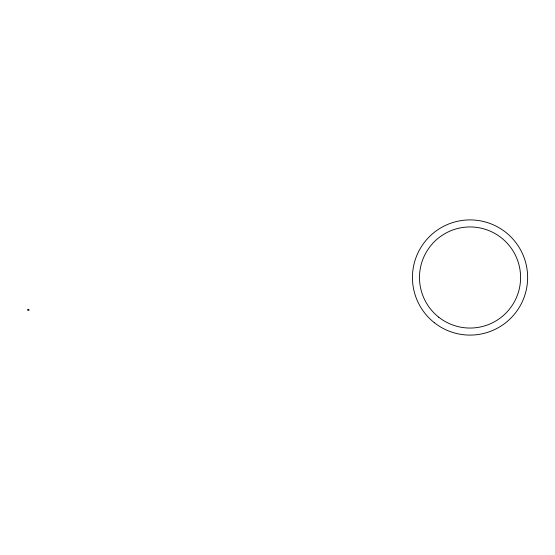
<?xml version="1.0" encoding="UTF-8"?>
<svg xmlns="http://www.w3.org/2000/svg" width="555" height="555" viewBox="0 0 555 555"><rect width="100%" height="100%" fill="white"/><g stroke="black" fill="none" stroke-linecap="round" stroke-linejoin="round"><path stroke-width="0.83" d="M29.02 310.03L27.75 310.37L27.75 309.267L29.02 310.03M434.315 322.684A57.602 57.602 0 0 0 527.028 285.846A57.602 57.602 0 0 0 448.773 223.97A57.602 57.602 0 0 0 434.315 322.684M438.686 317.155A50.554 50.554 0 0 0 520.056 284.826A50.554 50.554 0 0 0 451.375 230.519A50.554 50.554 0 0 0 438.686 317.155"/></g></svg>
